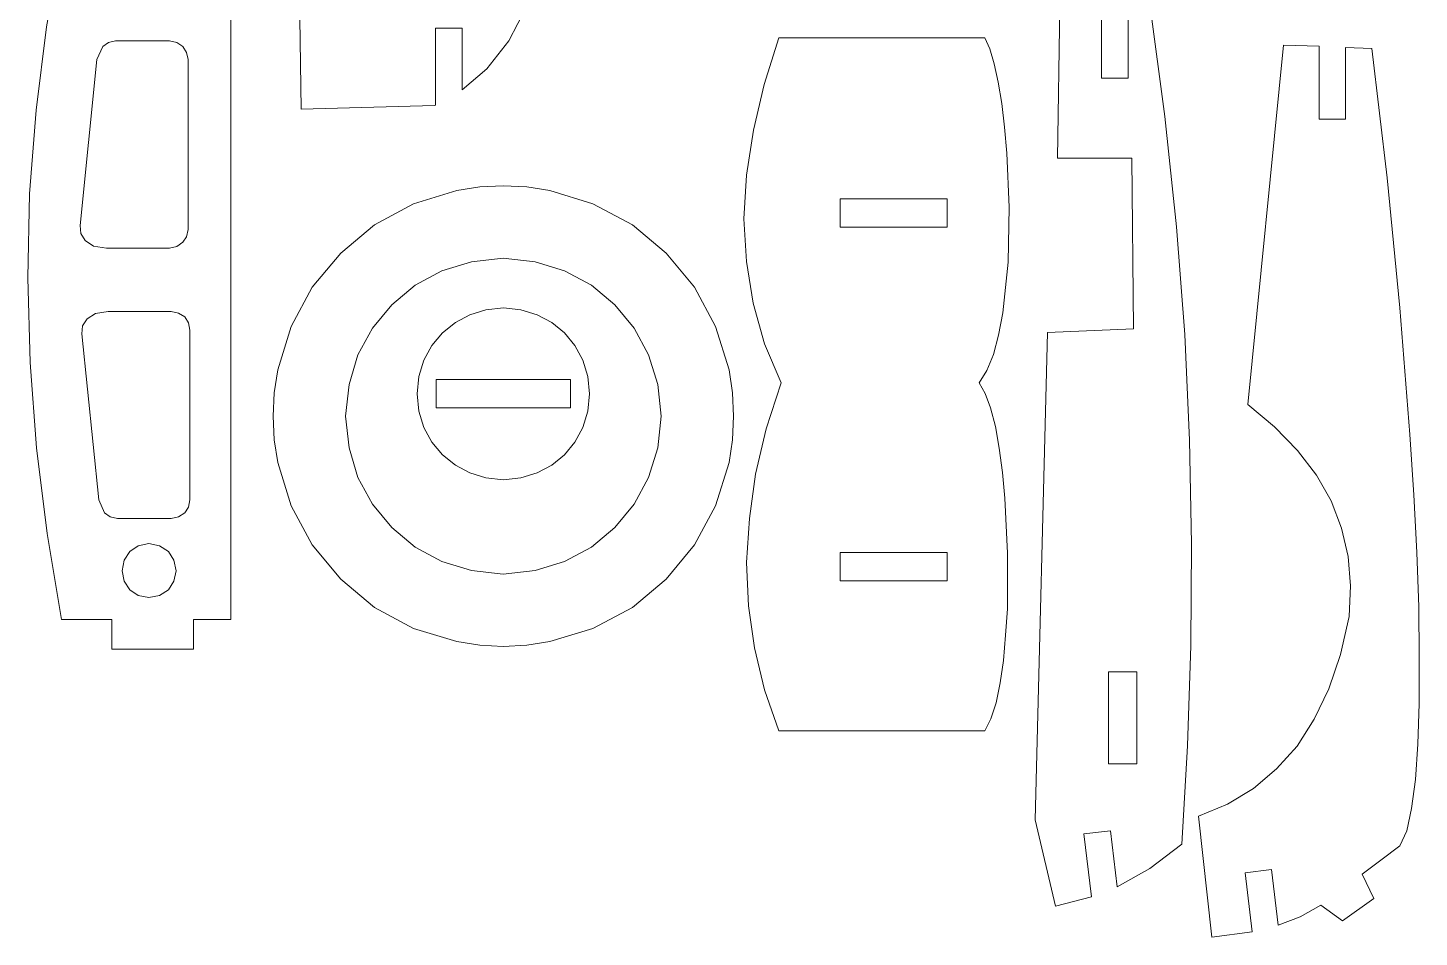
# Model space of a CAD drawing. Header units: millimetres. Extents: x -278 to 544, y 0 to 574.
# Drawn here: x -274.6 to -127, y -0.2 to 96.3 of the extents above; entities that cross this region are included whole.
import ezdxf

# ---------------------------------------------------------------- set-up
doc = ezdxf.new("R2010")
doc.units = ezdxf.units.MM
doc.header["$MEASUREMENT"] = 0
doc.layers.add('Camada 1', color=7, linetype='Continuous')

msp = doc.modelspace()

# ---------------------------------------------------------------- linework, layer by layer
at = {"layer": 'Camada 1', "color": 250, "lineweight": 9}
for points, knots in [([(-245.8629, 102.2077), (-245.8629, 102.2077), (-241.1274, 104.0602), (-241.1274, 104.0602), (-241.1274, 104.0602), (-241.1274, 104.0602), (-237.0534, 106.3882), (-237.0534, 106.3882), (-237.0534, 106.3882), (-237.0534, 106.3882), (-233.5869, 109.1662), (-233.5869, 109.1662), (-233.5869, 109.1662), (-233.5869, 109.1662), (-230.8359, 112.4467), (-230.8359, 112.4467), (-230.8359, 112.4467), (-230.8359, 112.4467), (-228.7719, 116.2567), (-228.7719, 116.2567), (-228.7719, 116.2567), (-228.7719, 116.2567), (-227.4744, 120.6232), (-227.4744, 120.6232), (-227.4744, 120.6232), (-227.4744, 120.6232), (-226.9989, 125.5447), (-226.9989, 125.5447), (-226.9989, 125.5447), (-226.9989, 125.5447), (-227.2629, 131.1007), (-227.2629, 131.1007), (-227.2629, 131.1007), (-227.2629, 131.1007), (-228.5064, 134.0902), (-228.5064, 134.0902), (-228.5064, 134.0902), (-228.5064, 134.0902), (-229.8564, 136.7887), (-229.8564, 136.7887), (-229.8564, 136.7887), (-229.8564, 136.7887), (-231.3384, 139.1962), (-231.3384, 139.1962), (-231.3384, 139.1962), (-231.3384, 139.1962), (-232.8729, 141.3397), (-232.8729, 141.3397), (-232.8729, 141.3397), (-232.8729, 141.3397), (-234.5394, 143.2447), (-234.5394, 143.2447), (-234.5394, 143.2447), (-234.5394, 143.2447), (-236.3379, 144.9112), (-236.3379, 144.9112), (-236.3379, 144.9112), (-236.3379, 144.9112), (-240.0954, 147.5317), (-240.0954, 147.5317), (-240.0954, 147.5317), (-240.0954, 147.5317), (-244.2234, 149.2777), (-244.2234, 149.2777), (-244.2234, 149.2777), (-244.2234, 149.2777), (-248.6409, 150.2557), (-248.6409, 150.2557), (-248.6409, 150.2557), (-248.6409, 150.2557), (-253.3509, 150.5467), (-253.3509, 150.5467), (-253.3509, 150.5467), (-253.3509, 150.5467), (-258.2724, 150.2032), (-258.2724, 150.2032), (-258.2724, 150.2032), (-258.2724, 150.2032), (-258.2724, 156.3157), (-258.2724, 156.3157), (-258.2724, 156.3157), (-258.2724, 156.3157), (-256.5789, 158.5642), (-256.5789, 158.5642), (-256.5789, 158.5642), (-256.5789, 158.5642), (-254.5419, 160.0717), (-254.5419, 160.0717), (-254.5419, 160.0717), (-254.5419, 160.0717), (-252.1344, 160.8397), (-252.1344, 160.8397), (-252.1344, 160.8397), (-252.1344, 160.8397), (-249.3564, 160.8397), (-249.3564, 160.8397), (-249.3564, 160.8397), (-249.3564, 160.8397), (-249.3564, 155.7592), (-249.3564, 155.7592), (-249.3564, 155.7592), (-249.3564, 155.7592), (-246.5244, 155.7592), (-246.5244, 155.7592), (-246.5244, 155.7592), (-246.5244, 155.7592), (-246.5244, 160.2307), (-246.5244, 160.2307), (-246.5244, 160.2307), (-246.5244, 160.2307), (-246.2079, 160.1512), (-246.2079, 160.1512), (-246.2079, 160.1512), (-246.2079, 160.1512), (-240.5184, 156.5527), (-240.5184, 156.5527), (-240.5184, 156.5527), (-240.5184, 156.5527), (-235.5444, 152.8762), (-235.5444, 152.8762), (-235.5444, 152.8762), (-235.5444, 152.8762), (-231.2319, 149.1982), (-231.2319, 149.1982), (-231.2319, 149.1982), (-231.2319, 149.1982), (-227.6604, 145.5202), (-227.6604, 145.5202), (-227.6604, 145.5202), (-227.6604, 145.5202), (-224.7504, 141.7627), (-224.7504, 141.7627), (-224.7504, 141.7627), (-224.7504, 141.7627), (-222.4749, 138.0592), (-222.4749, 138.0592), (-222.4749, 138.0592), (-222.4749, 138.0592), (-220.8339, 134.2747), (-220.8339, 134.2747), (-220.8339, 134.2747), (-220.8339, 134.2747), (-219.8544, 130.5187), (-219.8544, 130.5187), (-219.8544, 130.5187), (-219.8544, 130.5187), (-219.3264, 126.1792), (-219.3264, 126.1792), (-219.3264, 126.1792), (-219.3264, 126.1792), (-218.9814, 122.1307), (-218.9814, 122.1307), (-218.9814, 122.1307), (-218.9814, 122.1307), (-218.7969, 118.3207), (-218.7969, 118.3207), (-218.7969, 118.3207), (-218.7969, 118.3207), (-218.7969, 114.7762), (-218.7969, 114.7762), (-218.7969, 114.7762), (-218.7969, 114.7762), (-218.9289, 111.5482), (-218.9289, 111.5482), (-218.9289, 111.5482), (-218.9289, 111.5482), (-219.2199, 108.4792), (-219.2199, 108.4792), (-219.2199, 108.4792), (-219.2199, 108.4792), (-220.2249, 103.1077), (-220.2249, 103.1077), (-220.2249, 103.1077), (-220.2249, 103.1077), (-221.6799, 98.6362), (-221.6799, 98.6362), (-221.6799, 98.6362), (-221.6799, 98.6362), (-223.6119, 94.9582), (-223.6119, 94.9582), (-223.6119, 94.9582), (-223.6119, 94.9582), (-225.9399, 91.9957), (-225.9399, 91.9957), (-225.9399, 91.9957), (-225.9399, 91.9957), (-228.5604, 89.7457), (-228.5604, 89.7457), (-228.5604, 89.7457), (-228.5604, 89.7457), (-228.5604, 96.2812), (-228.5604, 96.2812), (-228.5604, 96.2812), (-228.5604, 96.2812), (-231.3639, 96.2812), (-231.3639, 96.2812), (-231.3639, 96.2812), (-231.3639, 96.2812), (-231.3639, 88.1062), (-231.3639, 88.1062), (-231.3639, 88.1062), (-231.3639, 88.1062), (-231.4959, 88.0792), (-231.4959, 88.0792), (-231.4959, 88.0792), (-231.4959, 88.0792), (-245.6514, 87.6817), (-245.6514, 87.6817), (-245.6514, 87.6817), (-245.6514, 87.6817), (-245.8629, 102.2077), (-245.8629, 102.2077)], [0, 0, 0, 0, 0.01851852, 0.01851852, 0.01851852, 0.01851852, 0.03703704, 0.03703704, 0.03703704, 0.03703704, 0.05555556, 0.05555556, 0.05555556, 0.05555556, 0.07407407, 0.07407407, 0.07407407, 0.07407407, 0.09259259, 0.09259259, 0.09259259, 0.09259259, 0.11111111, 0.11111111, 0.11111111, 0.11111111, 0.12962963, 0.12962963, 0.12962963, 0.12962963, 0.14814815, 0.14814815, 0.14814815, 0.14814815, 0.16666667, 0.16666667, 0.16666667, 0.16666667, 0.18518519, 0.18518519, 0.18518519, 0.18518519, 0.2037037, 0.2037037, 0.2037037, 0.2037037, 0.22222222, 0.22222222, 0.22222222, 0.22222222, 0.24074074, 0.24074074, 0.24074074, 0.24074074, 0.25925926, 0.25925926, 0.25925926, 0.25925926, 0.27777778, 0.27777778, 0.27777778, 0.27777778, 0.2962963, 0.2962963, 0.2962963, 0.2962963, 0.31481481, 0.31481481, 0.31481481, 0.31481481, 0.33333333, 0.33333333, 0.33333333, 0.33333333, 0.35185185, 0.35185185, 0.35185185, 0.35185185, 0.37037037, 0.37037037, 0.37037037, 0.37037037, 0.38888889, 0.38888889, 0.38888889, 0.38888889, 0.40740741, 0.40740741, 0.40740741, 0.40740741, 0.42592593, 0.42592593, 0.42592593, 0.42592593, 0.44444444, 0.44444444, 0.44444444, 0.44444444, 0.46296296, 0.46296296, 0.46296296, 0.46296296, 0.48148148, 0.48148148, 0.48148148, 0.48148148, 0.5, 0.5, 0.5, 0.5, 0.51851852, 0.51851852, 0.51851852, 0.51851852, 0.53703704, 0.53703704, 0.53703704, 0.53703704, 0.55555556, 0.55555556, 0.55555556, 0.55555556, 0.57407407, 0.57407407, 0.57407407, 0.57407407, 0.59259259, 0.59259259, 0.59259259, 0.59259259, 0.61111111, 0.61111111, 0.61111111, 0.61111111, 0.62962963, 0.62962963, 0.62962963, 0.62962963, 0.64814815, 0.64814815, 0.64814815, 0.64814815, 0.66666667, 0.66666667, 0.66666667, 0.66666667, 0.68518519, 0.68518519, 0.68518519, 0.68518519, 0.7037037, 0.7037037, 0.7037037, 0.7037037, 0.72222222, 0.72222222, 0.72222222, 0.72222222, 0.74074074, 0.74074074, 0.74074074, 0.74074074, 0.75925926, 0.75925926, 0.75925926, 0.75925926, 0.77777778, 0.77777778, 0.77777778, 0.77777778, 0.7962963, 0.7962963, 0.7962963, 0.7962963, 0.81481481, 0.81481481, 0.81481481, 0.81481481, 0.83333333, 0.83333333, 0.83333333, 0.83333333, 0.85185185, 0.85185185, 0.85185185, 0.85185185, 0.87037037, 0.87037037, 0.87037037, 0.87037037, 0.88888889, 0.88888889, 0.88888889, 0.88888889, 0.90740741, 0.90740741, 0.90740741, 0.90740741, 0.92592593, 0.92592593, 0.92592593, 0.92592593, 0.94444444, 0.94444444, 0.94444444, 0.94444444, 0.96296296, 0.96296296, 0.96296296, 0.96296296, 1, 1, 1, 1]), ([(-265.3376, 108.1985), (-265.3376, 108.1985), (-257.0021, 108.5165), (-257.0021, 108.5165), (-257.0021, 108.5165), (-257.0021, 108.5165), (-257.0561, 105.236), (-257.0561, 105.236), (-257.0561, 105.236), (-257.0561, 105.236), (-253.0871, 105.236), (-253.0871, 105.236), (-253.0871, 105.236), (-253.0871, 105.236), (-253.0871, 33.533), (-253.0871, 33.533), (-253.0871, 33.533), (-253.0871, 33.533), (-257.0561, 33.533), (-257.0561, 33.533), (-257.0561, 33.533), (-257.0561, 33.533), (-257.0561, 30.359), (-257.0561, 30.359), (-257.0561, 30.359), (-257.0561, 30.359), (-265.7336, 30.359), (-265.7336, 30.359), (-265.7336, 30.359), (-265.7336, 30.359), (-265.7336, 33.533), (-265.7336, 33.533), (-265.7336, 33.533), (-265.7336, 33.533), (-271.0781, 33.533), (-271.0781, 33.533), (-271.0781, 33.533), (-271.0781, 33.533), (-272.5871, 42.662), (-272.5871, 42.662), (-272.5871, 42.662), (-272.5871, 42.662), (-273.7241, 51.7625), (-273.7241, 51.7625), (-273.7241, 51.7625), (-273.7241, 51.7625), (-274.3856, 60.812), (-274.3856, 60.812), (-274.3856, 60.812), (-274.3856, 60.812), (-274.6496, 69.7805), (-274.6496, 69.7805), (-274.6496, 69.7805), (-274.6496, 69.7805), (-274.4651, 78.7235), (-274.4651, 78.7235), (-274.4651, 78.7235), (-274.4651, 78.7235), (-273.7766, 87.587), (-273.7766, 87.587), (-273.7766, 87.587), (-273.7766, 87.587), (-272.6666, 96.4505), (-272.6666, 96.4505), (-272.6666, 96.4505), (-272.6666, 96.4505), (-271.0781, 105.236), (-271.0781, 105.236), (-271.0781, 105.236), (-271.0781, 105.236), (-265.7336, 105.236), (-265.7336, 105.236), (-265.7336, 105.236), (-265.7336, 105.236), (-265.3376, 108.1985), (-265.3376, 108.1985)], [0, 0, 0, 0, 0.05, 0.05, 0.05, 0.05, 0.1, 0.1, 0.1, 0.1, 0.15, 0.15, 0.15, 0.15, 0.2, 0.2, 0.2, 0.2, 0.25, 0.25, 0.25, 0.25, 0.3, 0.3, 0.3, 0.3, 0.35, 0.35, 0.35, 0.35, 0.4, 0.4, 0.4, 0.4, 0.45, 0.45, 0.45, 0.45, 0.5, 0.5, 0.5, 0.5, 0.55, 0.55, 0.55, 0.55, 0.6, 0.6, 0.6, 0.6, 0.65, 0.65, 0.65, 0.65, 0.7, 0.7, 0.7, 0.7, 0.75, 0.75, 0.75, 0.75, 0.8, 0.8, 0.8, 0.8, 0.85, 0.85, 0.85, 0.85, 0.9, 0.9, 0.9, 0.9, 1, 1, 1, 1]), ([(-167.7179, 12.2626), (-167.7179, 12.2626), (-166.4219, 63.9886), (-166.4219, 63.9886), (-166.4219, 63.9886), (-166.4219, 63.9886), (-157.2944, 64.3861), (-157.2944, 64.3861), (-157.2944, 64.3861), (-157.2944, 64.3861), (-157.4789, 82.4836), (-157.4789, 82.4836), (-157.4789, 82.4836), (-157.4789, 82.4836), (-165.3644, 82.4836), (-165.3644, 82.4836), (-165.3644, 82.4836), (-165.3644, 82.4836), (-165.1259, 98.6491), (-165.1259, 98.6491), (-165.1259, 98.6491), (-165.1259, 98.6491), (-160.7069, 98.7556), (-160.7069, 98.7556), (-160.7069, 98.7556), (-160.7069, 98.7556), (-160.7069, 90.9766), (-160.7069, 90.9766), (-160.7069, 90.9766), (-160.7069, 90.9766), (-157.8764, 90.9766), (-157.8764, 90.9766), (-157.8764, 90.9766), (-157.8764, 90.9766), (-157.8764, 98.8081), (-157.8764, 98.8081), (-157.8764, 98.8081), (-157.8764, 98.8081), (-155.5739, 98.8606), (-155.5739, 98.8606), (-155.5739, 98.8606), (-155.5739, 98.8606), (-153.9599, 86.9026), (-153.9599, 86.9026), (-153.9599, 86.9026), (-153.9599, 86.9026), (-152.7164, 75.2071), (-152.7164, 75.2071), (-152.7164, 75.2071), (-152.7164, 75.2071), (-151.8434, 63.7771), (-151.8434, 63.7771), (-151.8434, 63.7771), (-151.8434, 63.7771), (-151.3409, 52.5586), (-151.3409, 52.5586), (-151.3409, 52.5586), (-151.3409, 52.5586), (-151.1294, 41.5531), (-151.1294, 41.5531), (-151.1294, 41.5531), (-151.1294, 41.5531), (-151.2089, 30.7576), (-151.2089, 30.7576), (-151.2089, 30.7576), (-151.2089, 30.7576), (-151.5794, 20.1211), (-151.5794, 20.1211), (-151.5794, 20.1211), (-151.5794, 20.1211), (-152.1614, 9.6706), (-152.1614, 9.6706), (-152.1614, 9.6706), (-152.1614, 9.6706), (-155.5484, 7.0771), (-155.5484, 7.0771), (-155.5484, 7.0771), (-155.5484, 7.0771), (-159.0134, 5.1466), (-159.0134, 5.1466), (-159.0134, 5.1466), (-159.0134, 5.1466), (-159.7289, 11.0986), (-159.7289, 11.0986), (-159.7289, 11.0986), (-159.7289, 11.0986), (-162.5594, 10.7551), (-162.5594, 10.7551), (-162.5594, 10.7551), (-162.5594, 10.7551), (-161.7659, 4.0876), (-161.7659, 4.0876), (-161.7659, 4.0876), (-161.7659, 4.0876), (-165.5759, 3.1081), (-165.5759, 3.1081), (-165.5759, 3.1081), (-165.5759, 3.1081), (-167.7179, 12.2626), (-167.7179, 12.2626)], [0, 0, 0, 0, 0.03846154, 0.03846154, 0.03846154, 0.03846154, 0.07692308, 0.07692308, 0.07692308, 0.07692308, 0.11538462, 0.11538462, 0.11538462, 0.11538462, 0.15384615, 0.15384615, 0.15384615, 0.15384615, 0.19230769, 0.19230769, 0.19230769, 0.19230769, 0.23076923, 0.23076923, 0.23076923, 0.23076923, 0.26923077, 0.26923077, 0.26923077, 0.26923077, 0.30769231, 0.30769231, 0.30769231, 0.30769231, 0.34615385, 0.34615385, 0.34615385, 0.34615385, 0.38461538, 0.38461538, 0.38461538, 0.38461538, 0.42307692, 0.42307692, 0.42307692, 0.42307692, 0.46153846, 0.46153846, 0.46153846, 0.46153846, 0.5, 0.5, 0.5, 0.5, 0.53846154, 0.53846154, 0.53846154, 0.53846154, 0.57692308, 0.57692308, 0.57692308, 0.57692308, 0.61538462, 0.61538462, 0.61538462, 0.61538462, 0.65384615, 0.65384615, 0.65384615, 0.65384615, 0.69230769, 0.69230769, 0.69230769, 0.69230769, 0.73076923, 0.73076923, 0.73076923, 0.73076923, 0.76923077, 0.76923077, 0.76923077, 0.76923077, 0.80769231, 0.80769231, 0.80769231, 0.80769231, 0.84615385, 0.84615385, 0.84615385, 0.84615385, 0.88461538, 0.88461538, 0.88461538, 0.88461538, 0.92307692, 0.92307692, 0.92307692, 0.92307692, 1, 1, 1, 1]), ([(-269.0936, 75.338), (-269.0936, 75.338), (-267.3206, 92.9585), (-267.3206, 92.9585), (-267.3206, 92.9585), (-267.3206, 92.9585), (-266.6861, 94.334), (-266.6861, 94.334), (-266.6861, 94.334), (-266.6861, 94.334), (-266.1041, 94.784), (-266.1041, 94.784), (-266.1041, 94.784), (-266.1041, 94.784), (-265.3376, 94.943), (-265.3376, 94.943), (-265.3376, 94.943), (-265.3376, 94.943), (-259.6226, 94.943), (-259.6226, 94.943), (-259.6226, 94.943), (-259.6226, 94.943), (-258.8276, 94.784), (-258.8276, 94.784), (-258.8276, 94.784), (-258.8276, 94.784), (-258.1931, 94.334), (-258.1931, 94.334), (-258.1931, 94.334), (-258.1931, 94.334), (-257.7956, 93.7265), (-257.7956, 93.7265), (-257.7956, 93.7265), (-257.7956, 93.7265), (-257.6381, 92.9585), (-257.6381, 92.9585), (-257.6381, 92.9585), (-257.6381, 92.9585), (-257.6381, 74.9405), (-257.6381, 74.9405), (-257.6381, 74.9405), (-257.6381, 74.9405), (-257.7956, 74.147), (-257.7956, 74.147), (-257.7956, 74.147), (-257.7956, 74.147), (-258.1931, 73.565), (-258.1931, 73.565), (-258.1931, 73.565), (-258.1931, 73.565), (-258.8276, 73.115), (-258.8276, 73.115), (-258.8276, 73.115), (-258.8276, 73.115), (-259.6226, 72.956), (-259.6226, 72.956), (-259.6226, 72.956), (-259.6226, 72.956), (-266.3156, 72.956), (-266.3156, 72.956), (-266.3156, 72.956), (-266.3156, 72.956), (-267.6911, 73.1675), (-267.6911, 73.1675), (-267.6911, 73.1675), (-267.6911, 73.1675), (-268.5641, 73.7495), (-268.5641, 73.7495), (-268.5641, 73.7495), (-268.5641, 73.7495), (-269.0141, 74.4905), (-269.0141, 74.4905), (-269.0141, 74.4905), (-269.0141, 74.4905), (-269.0936, 75.338), (-269.0936, 75.338)], [0, 0, 0, 0, 0.05, 0.05, 0.05, 0.05, 0.1, 0.1, 0.1, 0.1, 0.15, 0.15, 0.15, 0.15, 0.2, 0.2, 0.2, 0.2, 0.25, 0.25, 0.25, 0.25, 0.3, 0.3, 0.3, 0.3, 0.35, 0.35, 0.35, 0.35, 0.4, 0.4, 0.4, 0.4, 0.45, 0.45, 0.45, 0.45, 0.5, 0.5, 0.5, 0.5, 0.55, 0.55, 0.55, 0.55, 0.6, 0.6, 0.6, 0.6, 0.65, 0.65, 0.65, 0.65, 0.7, 0.7, 0.7, 0.7, 0.75, 0.75, 0.75, 0.75, 0.8, 0.8, 0.8, 0.8, 0.85, 0.85, 0.85, 0.85, 0.9, 0.9, 0.9, 0.9, 1, 1, 1, 1]), ([(-196.4779, 90.2992), (-196.4779, 90.2992), (-194.9434, 95.2747), (-194.9434, 95.2747), (-194.9434, 95.2747), (-194.9434, 95.2747), (-173.0629, 95.2747), (-173.0629, 95.2747), (-173.0629, 95.2747), (-173.0629, 95.2747), (-172.5604, 94.1092), (-172.5604, 94.1092), (-172.5604, 94.1092), (-172.5604, 94.1092), (-172.0834, 92.5222), (-172.0834, 92.5222), (-172.0834, 92.5222), (-172.0834, 92.5222), (-171.6604, 90.5647), (-171.6604, 90.5647), (-171.6604, 90.5647), (-171.6604, 90.5647), (-171.2629, 88.3147), (-171.2629, 88.3147), (-171.2629, 88.3147), (-171.2629, 88.3147), (-170.9719, 85.7752), (-170.9719, 85.7752), (-170.9719, 85.7752), (-170.9719, 85.7752), (-170.7334, 83.0242), (-170.7334, 83.0242), (-170.7334, 83.0242), (-170.7334, 83.0242), (-170.4964, 77.2822), (-170.4964, 77.2822), (-170.4964, 77.2822), (-170.4964, 77.2822), (-170.6014, 71.4622), (-170.6014, 71.4622), (-170.6014, 71.4622), (-170.6014, 71.4622), (-171.1579, 66.0907), (-171.1579, 66.0907), (-171.1579, 66.0907), (-171.1579, 66.0907), (-171.6079, 63.7087), (-171.6079, 63.7087), (-171.6079, 63.7087), (-171.6079, 63.7087), (-172.1629, 61.6447), (-172.1629, 61.6447), (-172.1629, 61.6447), (-172.1629, 61.6447), (-172.8514, 59.9527), (-172.8514, 59.9527), (-172.8514, 59.9527), (-172.8514, 59.9527), (-173.6704, 58.6297), (-173.6704, 58.6297), (-173.6704, 58.6297), (-173.6704, 58.6297), (-173.0359, 57.5182), (-173.0359, 57.5182), (-173.0359, 57.5182), (-173.0359, 57.5182), (-172.4809, 55.9837), (-172.4809, 55.9837), (-172.4809, 55.9837), (-172.4809, 55.9837), (-171.9514, 53.9992), (-171.9514, 53.9992), (-171.9514, 53.9992), (-171.9514, 53.9992), (-171.5539, 51.7237), (-171.5539, 51.7237), (-171.5539, 51.7237), (-171.5539, 51.7237), (-171.2104, 49.1302), (-171.2104, 49.1302), (-171.2104, 49.1302), (-171.2104, 49.1302), (-170.9464, 46.4047), (-170.9464, 46.4047), (-170.9464, 46.4047), (-170.9464, 46.4047), (-170.6554, 40.5577), (-170.6554, 40.5577), (-170.6554, 40.5577), (-170.6554, 40.5577), (-170.6809, 34.6582), (-170.6809, 34.6582), (-170.6809, 34.6582), (-170.6809, 34.6582), (-170.8669, 31.8532), (-170.8669, 31.8532), (-170.8669, 31.8532), (-170.8669, 31.8532), (-171.0784, 29.1817), (-171.0784, 29.1817), (-171.0784, 29.1817), (-171.0784, 29.1817), (-171.4489, 26.7997), (-171.4489, 26.7997), (-171.4489, 26.7997), (-171.4489, 26.7997), (-171.8719, 24.6832), (-171.8719, 24.6832), (-171.8719, 24.6832), (-171.8719, 24.6832), (-172.4539, 22.9897), (-172.4539, 22.9897), (-172.4539, 22.9897), (-172.4539, 22.9897), (-173.0629, 21.6937), (-173.0629, 21.6937), (-173.0629, 21.6937), (-173.0629, 21.6937), (-194.9434, 21.6937), (-194.9434, 21.6937), (-194.9434, 21.6937), (-194.9434, 21.6937), (-196.4509, 26.0587), (-196.4509, 26.0587), (-196.4509, 26.0587), (-196.4509, 26.0587), (-197.5369, 30.5047), (-197.5369, 30.5047), (-197.5369, 30.5047), (-197.5369, 30.5047), (-198.1444, 34.9747), (-198.1444, 34.9747), (-198.1444, 34.9747), (-198.1444, 34.9747), (-198.3559, 39.5797), (-198.3559, 39.5797), (-198.3559, 39.5797), (-198.3559, 39.5797), (-198.0649, 44.2357), (-198.0649, 44.2357), (-198.0649, 44.2357), (-198.0649, 44.2357), (-197.4034, 48.9457), (-197.4034, 48.9457), (-197.4034, 48.9457), (-197.4034, 48.9457), (-196.2664, 53.7607), (-196.2664, 53.7607), (-196.2664, 53.7607), (-196.2664, 53.7607), (-194.6794, 58.6297), (-194.6794, 58.6297), (-194.6794, 58.6297), (-194.6794, 58.6297), (-196.4509, 62.7832), (-196.4509, 62.7832), (-196.4509, 62.7832), (-196.4509, 62.7832), (-197.6689, 67.0957), (-197.6689, 67.0957), (-197.6689, 67.0957), (-197.6689, 67.0957), (-198.3829, 71.5147), (-198.3829, 71.5147), (-198.3829, 71.5147), (-198.3829, 71.5147), (-198.6469, 76.0657), (-198.6469, 76.0657), (-198.6469, 76.0657), (-198.6469, 76.0657), (-198.3559, 80.6947), (-198.3559, 80.6947), (-198.3559, 80.6947), (-198.3559, 80.6947), (-197.6419, 85.4572), (-197.6419, 85.4572), (-197.6419, 85.4572), (-197.6419, 85.4572), (-196.4779, 90.2992), (-196.4779, 90.2992)], [0, 0, 0, 0, 0.02173913, 0.02173913, 0.02173913, 0.02173913, 0.04347826, 0.04347826, 0.04347826, 0.04347826, 0.06521739, 0.06521739, 0.06521739, 0.06521739, 0.08695652, 0.08695652, 0.08695652, 0.08695652, 0.10869565, 0.10869565, 0.10869565, 0.10869565, 0.13043478, 0.13043478, 0.13043478, 0.13043478, 0.15217391, 0.15217391, 0.15217391, 0.15217391, 0.17391304, 0.17391304, 0.17391304, 0.17391304, 0.19565217, 0.19565217, 0.19565217, 0.19565217, 0.2173913, 0.2173913, 0.2173913, 0.2173913, 0.23913043, 0.23913043, 0.23913043, 0.23913043, 0.26086957, 0.26086957, 0.26086957, 0.26086957, 0.2826087, 0.2826087, 0.2826087, 0.2826087, 0.30434783, 0.30434783, 0.30434783, 0.30434783, 0.32608696, 0.32608696, 0.32608696, 0.32608696, 0.34782609, 0.34782609, 0.34782609, 0.34782609, 0.36956522, 0.36956522, 0.36956522, 0.36956522, 0.39130435, 0.39130435, 0.39130435, 0.39130435, 0.41304348, 0.41304348, 0.41304348, 0.41304348, 0.43478261, 0.43478261, 0.43478261, 0.43478261, 0.45652174, 0.45652174, 0.45652174, 0.45652174, 0.47826087, 0.47826087, 0.47826087, 0.47826087, 0.5, 0.5, 0.5, 0.5, 0.52173913, 0.52173913, 0.52173913, 0.52173913, 0.54347826, 0.54347826, 0.54347826, 0.54347826, 0.56521739, 0.56521739, 0.56521739, 0.56521739, 0.58695652, 0.58695652, 0.58695652, 0.58695652, 0.60869565, 0.60869565, 0.60869565, 0.60869565, 0.63043478, 0.63043478, 0.63043478, 0.63043478, 0.65217391, 0.65217391, 0.65217391, 0.65217391, 0.67391304, 0.67391304, 0.67391304, 0.67391304, 0.69565217, 0.69565217, 0.69565217, 0.69565217, 0.7173913, 0.7173913, 0.7173913, 0.7173913, 0.73913043, 0.73913043, 0.73913043, 0.73913043, 0.76086957, 0.76086957, 0.76086957, 0.76086957, 0.7826087, 0.7826087, 0.7826087, 0.7826087, 0.80434783, 0.80434783, 0.80434783, 0.80434783, 0.82608696, 0.82608696, 0.82608696, 0.82608696, 0.84782609, 0.84782609, 0.84782609, 0.84782609, 0.86956522, 0.86956522, 0.86956522, 0.86956522, 0.89130435, 0.89130435, 0.89130435, 0.89130435, 0.91304348, 0.91304348, 0.91304348, 0.91304348, 0.93478261, 0.93478261, 0.93478261, 0.93478261, 0.95652174, 0.95652174, 0.95652174, 0.95652174, 1, 1, 1, 1]), ([(-148.9859, -0.1994), (-148.9859, -0.1994), (-150.3884, 12.6601), (-150.3884, 12.6601), (-150.3884, 12.6601), (-150.3884, 12.6601), (-147.3194, 13.9306), (-147.3194, 13.9306), (-147.3194, 13.9306), (-147.3194, 13.9306), (-144.5414, 15.5971), (-144.5414, 15.5971), (-144.5414, 15.5971), (-144.5414, 15.5971), (-142.1069, 17.6611), (-142.1069, 17.6611), (-142.1069, 17.6611), (-142.1069, 17.6611), (-139.9379, 20.0686), (-139.9379, 20.0686), (-139.9379, 20.0686), (-139.9379, 20.0686), (-138.1124, 22.9531), (-138.1124, 22.9531), (-138.1124, 22.9531), (-138.1124, 22.9531), (-136.5509, 26.1541), (-136.5509, 26.1541), (-136.5509, 26.1541), (-136.5509, 26.1541), (-135.3329, 29.8051), (-135.3329, 29.8051), (-135.3329, 29.8051), (-135.3329, 29.8051), (-134.4074, 33.8266), (-134.4074, 33.8266), (-134.4074, 33.8266), (-134.4074, 33.8266), (-134.2484, 37.0816), (-134.2484, 37.0816), (-134.2484, 37.0816), (-134.2484, 37.0816), (-134.5139, 40.2031), (-134.5139, 40.2031), (-134.5139, 40.2031), (-134.5139, 40.2031), (-135.2009, 43.2196), (-135.2009, 43.2196), (-135.2009, 43.2196), (-135.2009, 43.2196), (-136.3124, 46.1296), (-136.3124, 46.1296), (-136.3124, 46.1296), (-136.3124, 46.1296), (-137.8739, 48.8551), (-137.8739, 48.8551), (-137.8739, 48.8551), (-137.8739, 48.8551), (-139.8839, 51.4741), (-139.8839, 51.4741), (-139.8839, 51.4741), (-139.8839, 51.4741), (-142.3184, 53.9611), (-142.3184, 53.9611), (-142.3184, 53.9611), (-142.3184, 53.9611), (-145.1759, 56.3431), (-145.1759, 56.3431), (-145.1759, 56.3431), (-145.1759, 56.3431), (-141.3659, 94.4956), (-141.3659, 94.4956), (-141.3659, 94.4956), (-141.3659, 94.4956), (-137.5829, 94.3906), (-137.5829, 94.3906), (-137.5829, 94.3906), (-137.5829, 94.3906), (-137.5829, 86.6371), (-137.5829, 86.6371), (-137.5829, 86.6371), (-137.5829, 86.6371), (-134.7779, 86.6371), (-134.7779, 86.6371), (-134.7779, 86.6371), (-134.7779, 86.6371), (-134.7779, 94.2571), (-134.7779, 94.2571), (-134.7779, 94.2571), (-134.7779, 94.2571), (-131.9999, 94.1521), (-131.9999, 94.1521), (-131.9999, 94.1521), (-131.9999, 94.1521), (-130.3589, 80.3941), (-130.3589, 80.3941), (-130.3589, 80.3941), (-130.3589, 80.3941), (-129.0104, 66.6091), (-129.0104, 66.6091), (-129.0104, 66.6091), (-129.0104, 66.6091), (-127.9514, 53.1676), (-127.9514, 53.1676), (-127.9514, 53.1676), (-127.9514, 53.1676), (-127.5554, 46.7656), (-127.5554, 46.7656), (-127.5554, 46.7656), (-127.5554, 46.7656), (-127.2374, 40.6531), (-127.2374, 40.6531), (-127.2374, 40.6531), (-127.2374, 40.6531), (-127.0259, 34.8856), (-127.0259, 34.8856), (-127.0259, 34.8856), (-127.0259, 34.8856), (-126.9734, 29.5411), (-126.9734, 29.5411), (-126.9734, 29.5411), (-126.9734, 29.5411), (-126.9734, 24.5926), (-126.9734, 24.5926), (-126.9734, 24.5926), (-126.9734, 24.5926), (-127.1054, 20.2801), (-127.1054, 20.2801), (-127.1054, 20.2801), (-127.1054, 20.2801), (-127.3694, 16.5496), (-127.3694, 16.5496), (-127.3694, 16.5496), (-127.3694, 16.5496), (-127.7924, 13.4536), (-127.7924, 13.4536), (-127.7924, 13.4536), (-127.7924, 13.4536), (-128.2964, 11.0986), (-128.2964, 11.0986), (-128.2964, 11.0986), (-128.2964, 11.0986), (-129.0104, 9.5116), (-129.0104, 9.5116), (-129.0104, 9.5116), (-129.0104, 9.5116), (-131.0474, 7.9771), (-131.0474, 7.9771), (-131.0474, 7.9771), (-131.0474, 7.9771), (-133.0319, 6.4951), (-133.0319, 6.4951), (-133.0319, 6.4951), (-133.0319, 6.4951), (-131.7884, 3.9031), (-131.7884, 3.9031), (-131.7884, 3.9031), (-131.7884, 3.9031), (-135.1214, 1.5481), (-135.1214, 1.5481), (-135.1214, 1.5481), (-135.1214, 1.5481), (-137.4239, 3.2146), (-137.4239, 3.2146), (-137.4239, 3.2146), (-137.4239, 3.2146), (-139.6199, 1.9711), (-139.6199, 1.9711), (-139.6199, 1.9711), (-139.6199, 1.9711), (-141.9224, 1.0711), (-141.9224, 1.0711), (-141.9224, 1.0711), (-141.9224, 1.0711), (-142.6364, 6.9721), (-142.6364, 6.9721), (-142.6364, 6.9721), (-142.6364, 6.9721), (-145.4414, 6.6271), (-145.4414, 6.6271), (-145.4414, 6.6271), (-145.4414, 6.6271), (-144.7004, 0.3841), (-144.7004, 0.3841), (-144.7004, 0.3841), (-144.7004, 0.3841), (-148.9859, -0.1994), (-148.9859, -0.1994)], [0, 0, 0, 0, 0.02083333, 0.02083333, 0.02083333, 0.02083333, 0.04166667, 0.04166667, 0.04166667, 0.04166667, 0.0625, 0.0625, 0.0625, 0.0625, 0.08333333, 0.08333333, 0.08333333, 0.08333333, 0.10416667, 0.10416667, 0.10416667, 0.10416667, 0.125, 0.125, 0.125, 0.125, 0.14583333, 0.14583333, 0.14583333, 0.14583333, 0.16666667, 0.16666667, 0.16666667, 0.16666667, 0.1875, 0.1875, 0.1875, 0.1875, 0.20833333, 0.20833333, 0.20833333, 0.20833333, 0.22916667, 0.22916667, 0.22916667, 0.22916667, 0.25, 0.25, 0.25, 0.25, 0.27083333, 0.27083333, 0.27083333, 0.27083333, 0.29166667, 0.29166667, 0.29166667, 0.29166667, 0.3125, 0.3125, 0.3125, 0.3125, 0.33333333, 0.33333333, 0.33333333, 0.33333333, 0.35416667, 0.35416667, 0.35416667, 0.35416667, 0.375, 0.375, 0.375, 0.375, 0.39583333, 0.39583333, 0.39583333, 0.39583333, 0.41666667, 0.41666667, 0.41666667, 0.41666667, 0.4375, 0.4375, 0.4375, 0.4375, 0.45833333, 0.45833333, 0.45833333, 0.45833333, 0.47916667, 0.47916667, 0.47916667, 0.47916667, 0.5, 0.5, 0.5, 0.5, 0.52083333, 0.52083333, 0.52083333, 0.52083333, 0.54166667, 0.54166667, 0.54166667, 0.54166667, 0.5625, 0.5625, 0.5625, 0.5625, 0.58333333, 0.58333333, 0.58333333, 0.58333333, 0.60416667, 0.60416667, 0.60416667, 0.60416667, 0.625, 0.625, 0.625, 0.625, 0.64583333, 0.64583333, 0.64583333, 0.64583333, 0.66666667, 0.66666667, 0.66666667, 0.66666667, 0.6875, 0.6875, 0.6875, 0.6875, 0.70833333, 0.70833333, 0.70833333, 0.70833333, 0.72916667, 0.72916667, 0.72916667, 0.72916667, 0.75, 0.75, 0.75, 0.75, 0.77083333, 0.77083333, 0.77083333, 0.77083333, 0.79166667, 0.79166667, 0.79166667, 0.79166667, 0.8125, 0.8125, 0.8125, 0.8125, 0.83333333, 0.83333333, 0.83333333, 0.83333333, 0.85416667, 0.85416667, 0.85416667, 0.85416667, 0.875, 0.875, 0.875, 0.875, 0.89583333, 0.89583333, 0.89583333, 0.89583333, 0.91666667, 0.91666667, 0.91666667, 0.91666667, 0.9375, 0.9375, 0.9375, 0.9375, 0.95833333, 0.95833333, 0.95833333, 0.95833333, 1, 1, 1, 1]), ([(-248.1122, 50.1776), (-248.1122, 50.1776), (-246.7097, 45.5741), (-246.7097, 45.5741), (-246.7097, 45.5741), (-246.7097, 45.5741), (-244.4597, 41.4461), (-244.4597, 41.4461), (-244.4597, 41.4461), (-244.4597, 41.4461), (-241.4447, 37.7951), (-241.4447, 37.7951), (-241.4447, 37.7951), (-241.4447, 37.7951), (-237.8462, 34.804), (-237.8462, 34.804), (-237.8462, 34.804), (-237.8462, 34.804), (-233.7182, 32.5555), (-233.7182, 32.5555), (-233.7182, 32.5555), (-233.7182, 32.5555), (-229.1147, 31.18), (-229.1147, 31.18), (-229.1147, 31.18), (-229.1147, 31.18), (-226.6802, 30.7825), (-226.6802, 30.7825), (-226.6802, 30.7825), (-226.6802, 30.7825), (-224.1932, 30.6505), (-224.1932, 30.6505), (-224.1932, 30.6505), (-224.1932, 30.6505), (-221.6792, 30.7825), (-221.6792, 30.7825), (-221.6792, 30.7825), (-221.6792, 30.7825), (-219.2462, 31.18), (-219.2462, 31.18), (-219.2462, 31.18), (-219.2462, 31.18), (-214.6682, 32.5555), (-214.6682, 32.5555), (-214.6682, 32.5555), (-214.6682, 32.5555), (-210.4877, 34.804), (-210.4877, 34.804), (-210.4877, 34.804), (-210.4877, 34.804), (-206.8892, 37.7951), (-206.8892, 37.7951), (-206.8892, 37.7951), (-206.8892, 37.7951), (-203.8997, 41.4461), (-203.8997, 41.4461), (-203.8997, 41.4461), (-203.8997, 41.4461), (-201.6512, 45.5741), (-201.6512, 45.5741), (-201.6512, 45.5741), (-201.6512, 45.5741), (-200.1962, 50.1776), (-200.1962, 50.1776), (-200.1962, 50.1776), (-200.1962, 50.1776), (-199.8512, 52.6106), (-199.8512, 52.6106), (-199.8512, 52.6106), (-199.8512, 52.6106), (-199.7462, 55.0991), (-199.7462, 55.0991), (-199.7462, 55.0991), (-199.7462, 55.0991), (-199.8512, 57.5861), (-199.8512, 57.5861), (-199.8512, 57.5861), (-199.8512, 57.5861), (-200.1962, 60.0191), (-200.1962, 60.0191), (-200.1962, 60.0191), (-200.1962, 60.0191), (-201.6512, 64.6241), (-201.6512, 64.6241), (-201.6512, 64.6241), (-201.6512, 64.6241), (-203.8997, 68.8031), (-203.8997, 68.8031), (-203.8997, 68.8031), (-203.8997, 68.8031), (-206.8892, 72.4016), (-206.8892, 72.4016), (-206.8892, 72.4016), (-206.8892, 72.4016), (-210.4877, 75.4181), (-210.4877, 75.4181), (-210.4877, 75.4181), (-210.4877, 75.4181), (-214.6682, 77.6666), (-214.6682, 77.6666), (-214.6682, 77.6666), (-214.6682, 77.6666), (-219.2462, 79.0691), (-219.2462, 79.0691), (-219.2462, 79.0691), (-219.2462, 79.0691), (-221.6792, 79.4666), (-221.6792, 79.4666), (-221.6792, 79.4666), (-221.6792, 79.4666), (-224.1932, 79.5716), (-224.1932, 79.5716), (-224.1932, 79.5716), (-224.1932, 79.5716), (-226.6802, 79.4666), (-226.6802, 79.4666), (-226.6802, 79.4666), (-226.6802, 79.4666), (-229.1147, 79.0691), (-229.1147, 79.0691), (-229.1147, 79.0691), (-229.1147, 79.0691), (-233.7182, 77.6666), (-233.7182, 77.6666), (-233.7182, 77.6666), (-233.7182, 77.6666), (-237.8462, 75.4181), (-237.8462, 75.4181), (-237.8462, 75.4181), (-237.8462, 75.4181), (-241.4447, 72.4016), (-241.4447, 72.4016), (-241.4447, 72.4016), (-241.4447, 72.4016), (-244.4597, 68.8031), (-244.4597, 68.8031), (-244.4597, 68.8031), (-244.4597, 68.8031), (-246.7097, 64.6241), (-246.7097, 64.6241), (-246.7097, 64.6241), (-246.7097, 64.6241), (-248.1122, 60.0191), (-248.1122, 60.0191), (-248.1122, 60.0191), (-248.1122, 60.0191), (-248.5082, 57.5861), (-248.5082, 57.5861), (-248.5082, 57.5861), (-248.5082, 57.5861), (-248.6147, 55.0991), (-248.6147, 55.0991), (-248.6147, 55.0991), (-248.6147, 55.0991), (-248.5082, 52.6106), (-248.5082, 52.6106), (-248.5082, 52.6106), (-248.5082, 52.6106), (-248.1122, 50.1776), (-248.1122, 50.1776)], [0, 0, 0, 0, 0.02439024, 0.02439024, 0.02439024, 0.02439024, 0.04878049, 0.04878049, 0.04878049, 0.04878049, 0.07317073, 0.07317073, 0.07317073, 0.07317073, 0.09756098, 0.09756098, 0.09756098, 0.09756098, 0.12195122, 0.12195122, 0.12195122, 0.12195122, 0.14634146, 0.14634146, 0.14634146, 0.14634146, 0.17073171, 0.17073171, 0.17073171, 0.17073171, 0.19512195, 0.19512195, 0.19512195, 0.19512195, 0.2195122, 0.2195122, 0.2195122, 0.2195122, 0.24390244, 0.24390244, 0.24390244, 0.24390244, 0.26829268, 0.26829268, 0.26829268, 0.26829268, 0.29268293, 0.29268293, 0.29268293, 0.29268293, 0.31707317, 0.31707317, 0.31707317, 0.31707317, 0.34146341, 0.34146341, 0.34146341, 0.34146341, 0.36585366, 0.36585366, 0.36585366, 0.36585366, 0.3902439, 0.3902439, 0.3902439, 0.3902439, 0.41463415, 0.41463415, 0.41463415, 0.41463415, 0.43902439, 0.43902439, 0.43902439, 0.43902439, 0.46341463, 0.46341463, 0.46341463, 0.46341463, 0.48780488, 0.48780488, 0.48780488, 0.48780488, 0.51219512, 0.51219512, 0.51219512, 0.51219512, 0.53658537, 0.53658537, 0.53658537, 0.53658537, 0.56097561, 0.56097561, 0.56097561, 0.56097561, 0.58536585, 0.58536585, 0.58536585, 0.58536585, 0.6097561, 0.6097561, 0.6097561, 0.6097561, 0.63414634, 0.63414634, 0.63414634, 0.63414634, 0.65853659, 0.65853659, 0.65853659, 0.65853659, 0.68292683, 0.68292683, 0.68292683, 0.68292683, 0.70731707, 0.70731707, 0.70731707, 0.70731707, 0.73170732, 0.73170732, 0.73170732, 0.73170732, 0.75609756, 0.75609756, 0.75609756, 0.75609756, 0.7804878, 0.7804878, 0.7804878, 0.7804878, 0.80487805, 0.80487805, 0.80487805, 0.80487805, 0.82926829, 0.82926829, 0.82926829, 0.82926829, 0.85365854, 0.85365854, 0.85365854, 0.85365854, 0.87804878, 0.87804878, 0.87804878, 0.87804878, 0.90243902, 0.90243902, 0.90243902, 0.90243902, 0.92682927, 0.92682927, 0.92682927, 0.92682927, 0.95121951, 0.95121951, 0.95121951, 0.95121951, 1, 1, 1, 1]), ([(-188.4349, 78.1867), (-188.4349, 78.1867), (-177.0844, 78.1867), (-177.0844, 78.1867), (-177.0844, 78.1867), (-177.0844, 78.1867), (-177.0844, 75.1867), (-177.0844, 75.1867), (-177.0844, 75.1867), (-177.0844, 75.1867), (-188.4349, 75.1867), (-188.4349, 75.1867), (-188.4349, 75.1867), (-188.4349, 75.1867), (-188.4349, 78.1867), (-188.4349, 78.1867)], [0, 0, 0, 0, 0.2, 0.2, 0.2, 0.2, 0.4, 0.4, 0.4, 0.4, 0.6, 0.6, 0.6, 0.6, 1, 1, 1, 1]), ([(-240.9287, 55.0968), (-240.9287, 55.0968), (-240.5582, 51.7368), (-240.5582, 51.7368), (-240.5582, 51.7368), (-240.5582, 51.7368), (-239.6057, 48.5883), (-239.6057, 48.5883), (-239.6057, 48.5883), (-239.6057, 48.5883), (-238.0712, 45.7578), (-238.0712, 45.7578), (-238.0712, 45.7578), (-238.0712, 45.7578), (-236.0072, 43.2978), (-236.0072, 43.2978), (-236.0072, 43.2978), (-236.0072, 43.2978), (-233.5472, 41.2068), (-233.5472, 41.2068), (-233.5472, 41.2068), (-233.5472, 41.2068), (-230.6897, 39.6723), (-230.6897, 39.6723), (-230.6897, 39.6723), (-230.6897, 39.6723), (-227.5667, 38.7198), (-227.5667, 38.7198), (-227.5667, 38.7198), (-227.5667, 38.7198), (-224.1812, 38.3493), (-224.1812, 38.3493), (-224.1812, 38.3493), (-224.1812, 38.3493), (-220.7942, 38.7198), (-220.7942, 38.7198), (-220.7942, 38.7198), (-220.7942, 38.7198), (-217.6727, 39.6723), (-217.6727, 39.6723), (-217.6727, 39.6723), (-217.6727, 39.6723), (-214.8152, 41.2068), (-214.8152, 41.2068), (-214.8152, 41.2068), (-214.8152, 41.2068), (-212.3537, 43.2978), (-212.3537, 43.2978), (-212.3537, 43.2978), (-212.3537, 43.2978), (-210.2897, 45.7578), (-210.2897, 45.7578), (-210.2897, 45.7578), (-210.2897, 45.7578), (-208.7552, 48.5883), (-208.7552, 48.5883), (-208.7552, 48.5883), (-208.7552, 48.5883), (-207.7772, 51.7368), (-207.7772, 51.7368), (-207.7772, 51.7368), (-207.7772, 51.7368), (-207.4322, 55.0968), (-207.4322, 55.0968), (-207.4322, 55.0968), (-207.4322, 55.0968), (-207.7772, 58.4838), (-207.7772, 58.4838), (-207.7772, 58.4838), (-207.7772, 58.4838), (-208.7552, 61.6323), (-208.7552, 61.6323), (-208.7552, 61.6323), (-208.7552, 61.6323), (-210.2897, 64.4643), (-210.2897, 64.4643), (-210.2897, 64.4643), (-210.2897, 64.4643), (-212.3537, 66.9243), (-212.3537, 66.9243), (-212.3537, 66.9243), (-212.3537, 66.9243), (-214.8152, 69.0153), (-214.8152, 69.0153), (-214.8152, 69.0153), (-214.8152, 69.0153), (-217.6727, 70.5498), (-217.6727, 70.5498), (-217.6727, 70.5498), (-217.6727, 70.5498), (-220.7942, 71.5023), (-220.7942, 71.5023), (-220.7942, 71.5023), (-220.7942, 71.5023), (-224.1812, 71.8728), (-224.1812, 71.8728), (-224.1812, 71.8728), (-224.1812, 71.8728), (-227.5667, 71.5023), (-227.5667, 71.5023), (-227.5667, 71.5023), (-227.5667, 71.5023), (-230.6897, 70.5498), (-230.6897, 70.5498), (-230.6897, 70.5498), (-230.6897, 70.5498), (-233.5472, 69.0153), (-233.5472, 69.0153), (-233.5472, 69.0153), (-233.5472, 69.0153), (-236.0072, 66.9243), (-236.0072, 66.9243), (-236.0072, 66.9243), (-236.0072, 66.9243), (-238.0712, 64.4643), (-238.0712, 64.4643), (-238.0712, 64.4643), (-238.0712, 64.4643), (-239.6057, 61.6323), (-239.6057, 61.6323), (-239.6057, 61.6323), (-239.6057, 61.6323), (-240.5582, 58.4838), (-240.5582, 58.4838), (-240.5582, 58.4838), (-240.5582, 58.4838), (-240.9287, 55.0968), (-240.9287, 55.0968)], [0, 0, 0, 0, 0.03030303, 0.03030303, 0.03030303, 0.03030303, 0.06060606, 0.06060606, 0.06060606, 0.06060606, 0.09090909, 0.09090909, 0.09090909, 0.09090909, 0.12121212, 0.12121212, 0.12121212, 0.12121212, 0.15151515, 0.15151515, 0.15151515, 0.15151515, 0.18181818, 0.18181818, 0.18181818, 0.18181818, 0.21212121, 0.21212121, 0.21212121, 0.21212121, 0.24242424, 0.24242424, 0.24242424, 0.24242424, 0.27272727, 0.27272727, 0.27272727, 0.27272727, 0.3030303, 0.3030303, 0.3030303, 0.3030303, 0.33333333, 0.33333333, 0.33333333, 0.33333333, 0.36363636, 0.36363636, 0.36363636, 0.36363636, 0.39393939, 0.39393939, 0.39393939, 0.39393939, 0.42424242, 0.42424242, 0.42424242, 0.42424242, 0.45454545, 0.45454545, 0.45454545, 0.45454545, 0.48484848, 0.48484848, 0.48484848, 0.48484848, 0.51515152, 0.51515152, 0.51515152, 0.51515152, 0.54545455, 0.54545455, 0.54545455, 0.54545455, 0.57575758, 0.57575758, 0.57575758, 0.57575758, 0.60606061, 0.60606061, 0.60606061, 0.60606061, 0.63636364, 0.63636364, 0.63636364, 0.63636364, 0.66666667, 0.66666667, 0.66666667, 0.66666667, 0.6969697, 0.6969697, 0.6969697, 0.6969697, 0.72727273, 0.72727273, 0.72727273, 0.72727273, 0.75757576, 0.75757576, 0.75757576, 0.75757576, 0.78787879, 0.78787879, 0.78787879, 0.78787879, 0.81818182, 0.81818182, 0.81818182, 0.81818182, 0.84848485, 0.84848485, 0.84848485, 0.84848485, 0.87878788, 0.87878788, 0.87878788, 0.87878788, 0.90909091, 0.90909091, 0.90909091, 0.90909091, 0.93939394, 0.93939394, 0.93939394, 0.93939394, 1, 1, 1, 1]), ([(-233.1376, 59.3194), (-233.1376, 59.3194), (-232.6081, 61.0384), (-232.6081, 61.0384), (-232.6081, 61.0384), (-232.6081, 61.0384), (-231.7606, 62.5999), (-231.7606, 62.5999), (-231.7606, 62.5999), (-231.7606, 62.5999), (-230.6236, 63.9484), (-230.6236, 63.9484), (-230.6236, 63.9484), (-230.6236, 63.9484), (-229.2736, 65.0599), (-229.2736, 65.0599), (-229.2736, 65.0599), (-229.2736, 65.0599), (-227.7391, 65.8804), (-227.7391, 65.8804), (-227.7391, 65.8804), (-227.7391, 65.8804), (-226.0201, 66.4099), (-226.0201, 66.4099), (-226.0201, 66.4099), (-226.0201, 66.4099), (-224.1676, 66.6214), (-224.1676, 66.6214), (-224.1676, 66.6214), (-224.1676, 66.6214), (-222.3151, 66.4099), (-222.3151, 66.4099), (-222.3151, 66.4099), (-222.3151, 66.4099), (-220.5961, 65.8804), (-220.5961, 65.8804), (-220.5961, 65.8804), (-220.5961, 65.8804), (-219.0346, 65.0599), (-219.0346, 65.0599), (-219.0346, 65.0599), (-219.0346, 65.0599), (-217.6846, 63.9484), (-217.6846, 63.9484), (-217.6846, 63.9484), (-217.6846, 63.9484), (-216.5746, 62.5999), (-216.5746, 62.5999), (-216.5746, 62.5999), (-216.5746, 62.5999), (-215.7541, 61.0384), (-215.7541, 61.0384), (-215.7541, 61.0384), (-215.7541, 61.0384), (-215.2246, 59.3194), (-215.2246, 59.3194), (-215.2246, 59.3194), (-215.2246, 59.3194), (-215.0401, 57.4669), (-215.0401, 57.4669), (-215.0401, 57.4669), (-215.0401, 57.4669), (-215.2246, 55.6414), (-215.2246, 55.6414), (-215.2246, 55.6414), (-215.2246, 55.6414), (-215.7541, 53.8954), (-215.7541, 53.8954), (-215.7541, 53.8954), (-215.7541, 53.8954), (-216.5746, 52.3609), (-216.5746, 52.3609), (-216.5746, 52.3609), (-216.5746, 52.3609), (-217.6846, 51.0109), (-217.6846, 51.0109), (-217.6846, 51.0109), (-217.6846, 51.0109), (-219.0346, 49.8994), (-219.0346, 49.8994), (-219.0346, 49.8994), (-219.0346, 49.8994), (-220.5961, 49.0789), (-220.5961, 49.0789), (-220.5961, 49.0789), (-220.5961, 49.0789), (-222.3151, 48.5509), (-222.3151, 48.5509), (-222.3151, 48.5509), (-222.3151, 48.5509), (-224.1676, 48.3379), (-224.1676, 48.3379), (-224.1676, 48.3379), (-224.1676, 48.3379), (-226.0201, 48.5509), (-226.0201, 48.5509), (-226.0201, 48.5509), (-226.0201, 48.5509), (-227.7391, 49.0789), (-227.7391, 49.0789), (-227.7391, 49.0789), (-227.7391, 49.0789), (-229.2736, 49.8994), (-229.2736, 49.8994), (-229.2736, 49.8994), (-229.2736, 49.8994), (-230.6236, 51.0109), (-230.6236, 51.0109), (-230.6236, 51.0109), (-230.6236, 51.0109), (-231.7606, 52.3609), (-231.7606, 52.3609), (-231.7606, 52.3609), (-231.7606, 52.3609), (-232.6081, 53.8954), (-232.6081, 53.8954), (-232.6081, 53.8954), (-232.6081, 53.8954), (-233.1376, 55.6414), (-233.1376, 55.6414), (-233.1376, 55.6414), (-233.1376, 55.6414), (-233.3221, 57.4669), (-233.3221, 57.4669), (-233.3221, 57.4669), (-233.3221, 57.4669), (-233.1376, 59.3194), (-233.1376, 59.3194)], [0, 0, 0, 0, 0.03030303, 0.03030303, 0.03030303, 0.03030303, 0.06060606, 0.06060606, 0.06060606, 0.06060606, 0.09090909, 0.09090909, 0.09090909, 0.09090909, 0.12121212, 0.12121212, 0.12121212, 0.12121212, 0.15151515, 0.15151515, 0.15151515, 0.15151515, 0.18181818, 0.18181818, 0.18181818, 0.18181818, 0.21212121, 0.21212121, 0.21212121, 0.21212121, 0.24242424, 0.24242424, 0.24242424, 0.24242424, 0.27272727, 0.27272727, 0.27272727, 0.27272727, 0.3030303, 0.3030303, 0.3030303, 0.3030303, 0.33333333, 0.33333333, 0.33333333, 0.33333333, 0.36363636, 0.36363636, 0.36363636, 0.36363636, 0.39393939, 0.39393939, 0.39393939, 0.39393939, 0.42424242, 0.42424242, 0.42424242, 0.42424242, 0.45454545, 0.45454545, 0.45454545, 0.45454545, 0.48484848, 0.48484848, 0.48484848, 0.48484848, 0.51515152, 0.51515152, 0.51515152, 0.51515152, 0.54545455, 0.54545455, 0.54545455, 0.54545455, 0.57575758, 0.57575758, 0.57575758, 0.57575758, 0.60606061, 0.60606061, 0.60606061, 0.60606061, 0.63636364, 0.63636364, 0.63636364, 0.63636364, 0.66666667, 0.66666667, 0.66666667, 0.66666667, 0.6969697, 0.6969697, 0.6969697, 0.6969697, 0.72727273, 0.72727273, 0.72727273, 0.72727273, 0.75757576, 0.75757576, 0.75757576, 0.75757576, 0.78787879, 0.78787879, 0.78787879, 0.78787879, 0.81818182, 0.81818182, 0.81818182, 0.81818182, 0.84848485, 0.84848485, 0.84848485, 0.84848485, 0.87878788, 0.87878788, 0.87878788, 0.87878788, 0.90909091, 0.90909091, 0.90909091, 0.90909091, 0.93939394, 0.93939394, 0.93939394, 0.93939394, 1, 1, 1, 1]), ([(-267.1091, 46.2335), (-267.1091, 46.2335), (-268.9091, 63.854), (-268.9091, 63.854), (-268.9091, 63.854), (-268.9091, 63.854), (-268.8296, 64.7015), (-268.8296, 64.7015), (-268.8296, 64.7015), (-268.8296, 64.7015), (-268.3526, 65.4425), (-268.3526, 65.4425), (-268.3526, 65.4425), (-268.3526, 65.4425), (-267.4796, 66.0245), (-267.4796, 66.0245), (-267.4796, 66.0245), (-267.4796, 66.0245), (-266.1311, 66.209), (-266.1311, 66.209), (-266.1311, 66.209), (-266.1311, 66.209), (-259.4366, 66.209), (-259.4366, 66.209), (-259.4366, 66.209), (-259.4366, 66.209), (-258.6431, 66.05), (-258.6431, 66.05), (-258.6431, 66.05), (-258.6431, 66.05), (-257.9816, 65.654), (-257.9816, 65.654), (-257.9816, 65.654), (-257.9816, 65.654), (-257.5841, 65.018), (-257.5841, 65.018), (-257.5841, 65.018), (-257.5841, 65.018), (-257.4521, 64.2515), (-257.4521, 64.2515), (-257.4521, 64.2515), (-257.4521, 64.2515), (-257.4521, 46.2335), (-257.4521, 46.2335), (-257.4521, 46.2335), (-257.4521, 46.2335), (-257.5841, 45.44), (-257.5841, 45.44), (-257.5841, 45.44), (-257.5841, 45.44), (-257.9816, 44.858), (-257.9816, 44.858), (-257.9816, 44.858), (-257.9816, 44.858), (-258.6431, 44.408), (-258.6431, 44.408), (-258.6431, 44.408), (-258.6431, 44.408), (-259.4366, 44.249), (-259.4366, 44.249), (-259.4366, 44.249), (-259.4366, 44.249), (-265.1246, 44.249), (-265.1246, 44.249), (-265.1246, 44.249), (-265.1246, 44.249), (-265.8926, 44.408), (-265.8926, 44.408), (-265.8926, 44.408), (-265.8926, 44.408), (-266.5016, 44.858), (-266.5016, 44.858), (-266.5016, 44.858), (-266.5016, 44.858), (-267.1091, 46.2335), (-267.1091, 46.2335)], [0, 0, 0, 0, 0.05, 0.05, 0.05, 0.05, 0.1, 0.1, 0.1, 0.1, 0.15, 0.15, 0.15, 0.15, 0.2, 0.2, 0.2, 0.2, 0.25, 0.25, 0.25, 0.25, 0.3, 0.3, 0.3, 0.3, 0.35, 0.35, 0.35, 0.35, 0.4, 0.4, 0.4, 0.4, 0.45, 0.45, 0.45, 0.45, 0.5, 0.5, 0.5, 0.5, 0.55, 0.55, 0.55, 0.55, 0.6, 0.6, 0.6, 0.6, 0.65, 0.65, 0.65, 0.65, 0.7, 0.7, 0.7, 0.7, 0.75, 0.75, 0.75, 0.75, 0.8, 0.8, 0.8, 0.8, 0.85, 0.85, 0.85, 0.85, 0.9, 0.9, 0.9, 0.9, 1, 1, 1, 1]), ([(-231.3114, 55.9924), (-231.3114, 55.9924), (-231.3114, 58.9924), (-231.3114, 58.9924), (-231.3114, 58.9924), (-231.3114, 58.9924), (-217.0494, 58.9924), (-217.0494, 58.9924), (-217.0494, 58.9924), (-217.0494, 58.9924), (-217.0494, 55.9924), (-217.0494, 55.9924), (-217.0494, 55.9924), (-217.0494, 55.9924), (-231.3114, 55.9924), (-231.3114, 55.9924)], [0, 0, 0, 0, 0.2, 0.2, 0.2, 0.2, 0.4, 0.4, 0.4, 0.4, 0.6, 0.6, 0.6, 0.6, 1, 1, 1, 1]), ([(-264.6491, 38.693), (-264.6491, 38.693), (-264.4106, 39.83), (-264.4106, 39.83), (-264.4106, 39.83), (-264.4106, 39.83), (-263.8286, 40.73), (-263.8286, 40.73), (-263.8286, 40.73), (-263.8286, 40.73), (-262.9286, 41.339), (-262.9286, 41.339), (-262.9286, 41.339), (-262.9286, 41.339), (-261.8186, 41.576), (-261.8186, 41.576), (-261.8186, 41.576), (-261.8186, 41.576), (-260.6801, 41.339), (-260.6801, 41.339), (-260.6801, 41.339), (-260.6801, 41.339), (-259.7276, 40.73), (-259.7276, 40.73), (-259.7276, 40.73), (-259.7276, 40.73), (-259.1456, 39.83), (-259.1456, 39.83), (-259.1456, 39.83), (-259.1456, 39.83), (-258.9071, 38.693), (-258.9071, 38.693), (-258.9071, 38.693), (-258.9071, 38.693), (-259.1456, 37.6085), (-259.1456, 37.6085), (-259.1456, 37.6085), (-259.1456, 37.6085), (-259.7276, 36.6815), (-259.7276, 36.6815), (-259.7276, 36.6815), (-259.7276, 36.6815), (-260.6801, 36.074), (-260.6801, 36.074), (-260.6801, 36.074), (-260.6801, 36.074), (-261.8186, 35.861), (-261.8186, 35.861), (-261.8186, 35.861), (-261.8186, 35.861), (-262.9286, 36.074), (-262.9286, 36.074), (-262.9286, 36.074), (-262.9286, 36.074), (-263.8286, 36.6815), (-263.8286, 36.6815), (-263.8286, 36.6815), (-263.8286, 36.6815), (-264.4106, 37.6085), (-264.4106, 37.6085), (-264.4106, 37.6085), (-264.4106, 37.6085), (-264.6491, 38.693), (-264.6491, 38.693)], [0, 0, 0, 0, 0.05882353, 0.05882353, 0.05882353, 0.05882353, 0.11764706, 0.11764706, 0.11764706, 0.11764706, 0.17647059, 0.17647059, 0.17647059, 0.17647059, 0.23529412, 0.23529412, 0.23529412, 0.23529412, 0.29411765, 0.29411765, 0.29411765, 0.29411765, 0.35294118, 0.35294118, 0.35294118, 0.35294118, 0.41176471, 0.41176471, 0.41176471, 0.41176471, 0.47058824, 0.47058824, 0.47058824, 0.47058824, 0.52941176, 0.52941176, 0.52941176, 0.52941176, 0.58823529, 0.58823529, 0.58823529, 0.58823529, 0.64705882, 0.64705882, 0.64705882, 0.64705882, 0.70588235, 0.70588235, 0.70588235, 0.70588235, 0.76470588, 0.76470588, 0.76470588, 0.76470588, 0.82352941, 0.82352941, 0.82352941, 0.82352941, 0.88235294, 0.88235294, 0.88235294, 0.88235294, 1, 1, 1, 1]), ([(-188.4349, 40.6425), (-188.4349, 40.6425), (-177.0844, 40.6425), (-177.0844, 40.6425), (-177.0844, 40.6425), (-177.0844, 40.6425), (-177.0844, 37.6425), (-177.0844, 37.6425), (-177.0844, 37.6425), (-177.0844, 37.6425), (-188.4349, 37.6425), (-188.4349, 37.6425), (-188.4349, 37.6425), (-188.4349, 37.6425), (-188.4349, 40.6425), (-188.4349, 40.6425)], [0, 0, 0, 0, 0.2, 0.2, 0.2, 0.2, 0.4, 0.4, 0.4, 0.4, 0.6, 0.6, 0.6, 0.6, 1, 1, 1, 1]), ([(-159.9449, 18.2161), (-159.9449, 18.2161), (-159.9449, 27.9796), (-159.9449, 27.9796), (-159.9449, 27.9796), (-159.9449, 27.9796), (-156.9449, 27.9796), (-156.9449, 27.9796), (-156.9449, 27.9796), (-156.9449, 27.9796), (-156.9449, 18.2161), (-156.9449, 18.2161), (-156.9449, 18.2161), (-156.9449, 18.2161), (-159.9449, 18.2161), (-159.9449, 18.2161)], [0, 0, 0, 0, 0.2, 0.2, 0.2, 0.2, 0.4, 0.4, 0.4, 0.4, 0.6, 0.6, 0.6, 0.6, 1, 1, 1, 1])]:
    msp.add_open_spline(points, degree=3, knots=knots, dxfattribs=at)
at = {"layer": 'Camada 1', "lineweight": 9}
msp.add_open_spline([(-231.3639, 96.2812), (-231.3639, 96.2812), (-228.5604, 96.2812), (-228.5604, 96.2812)], degree=3, dxfattribs=at)

doc.saveas('drawing.dxf')
